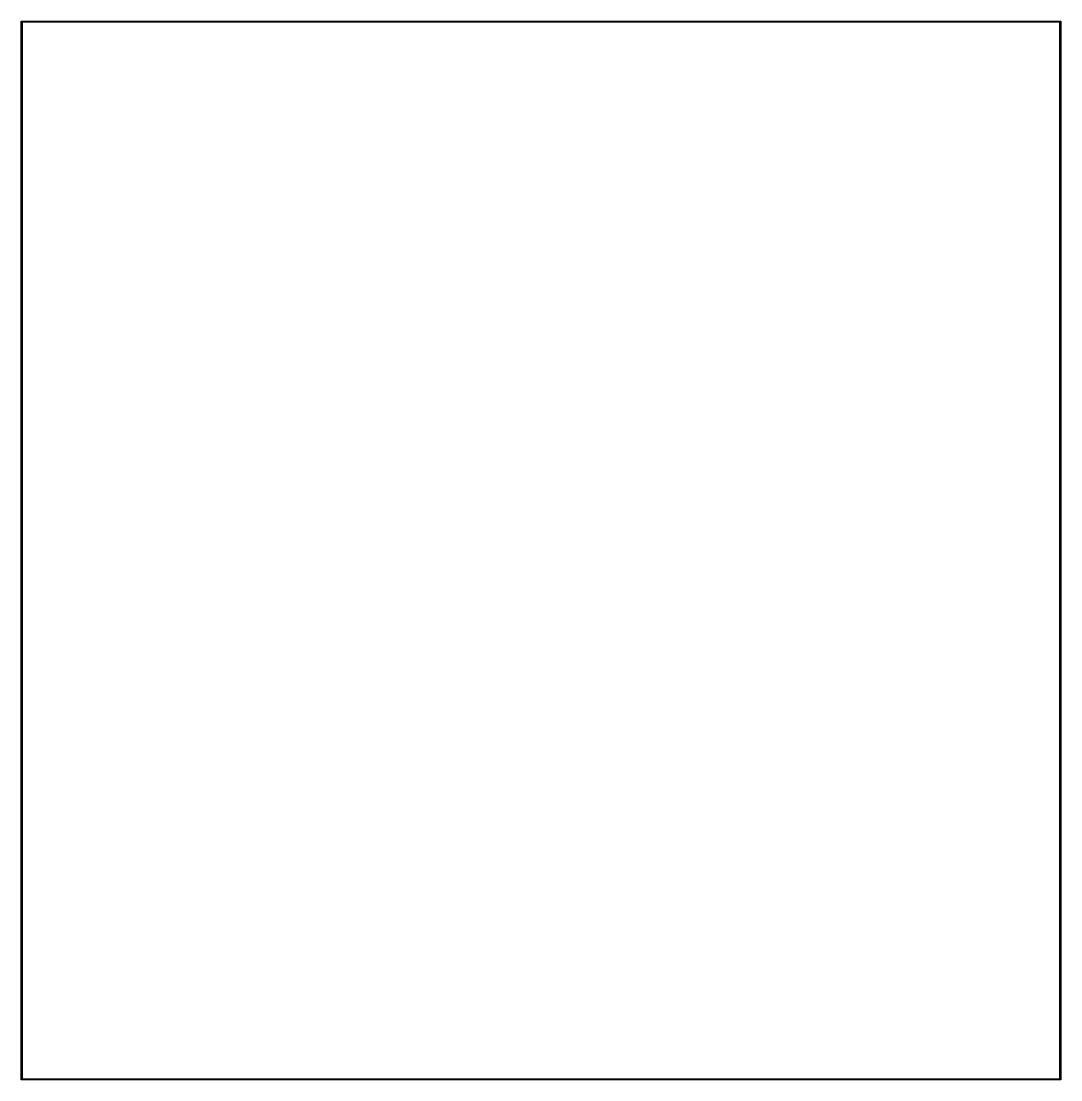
# Model space of a CAD drawing. Extents: x 0 to 4.25, y -4.33 to 0.
import ezdxf

# ---------------------------------------------------------------- set-up
doc = ezdxf.new("R2010")
doc.units = 0
doc.header["$MEASUREMENT"] = 0
doc.layers.add('BLACK', color=7, linetype='CONTINUOUS')

msp = doc.modelspace()

# ---------------------------------------------------------------- linework, layer by layer
at = {"layer": 'BLACK', "linetype": 'CONTINUOUS'}
for p, q in [((-0.002, 0), (-0.0014, 0.0014)), ((-0.002, -4.3307), (-0.002, 0)), ((-0.0014, 0.0014), (0, 0.002)), ((0, 0.002), (4.252, 0.002)), ((4.252, 0.002), (4.2534, 0.0014)), ((4.2534, 0.0014), (4.2539, 0)), ((4.2539, 0), (4.2539, -4.3307)), ((0.002, -0.002), (0.002, -4.3287)), ((4.25, -0.002), (0.002, -0.002)), ((4.25, -4.3287), (4.25, -0.002)), ((-0.0014, -4.3321), (-0.002, -4.3307)), ((0, -4.3327), (-0.0014, -4.3321)), ((4.252, -4.3327), (0, -4.3327)), ((0.002, -4.3287), (4.25, -4.3287)), ((4.2534, -4.3321), (4.252, -4.3327)), ((4.2539, -4.3307), (4.2534, -4.3321))]:
    msp.add_line(p, q, dxfattribs=at)

doc.saveas('drawing.dxf')
